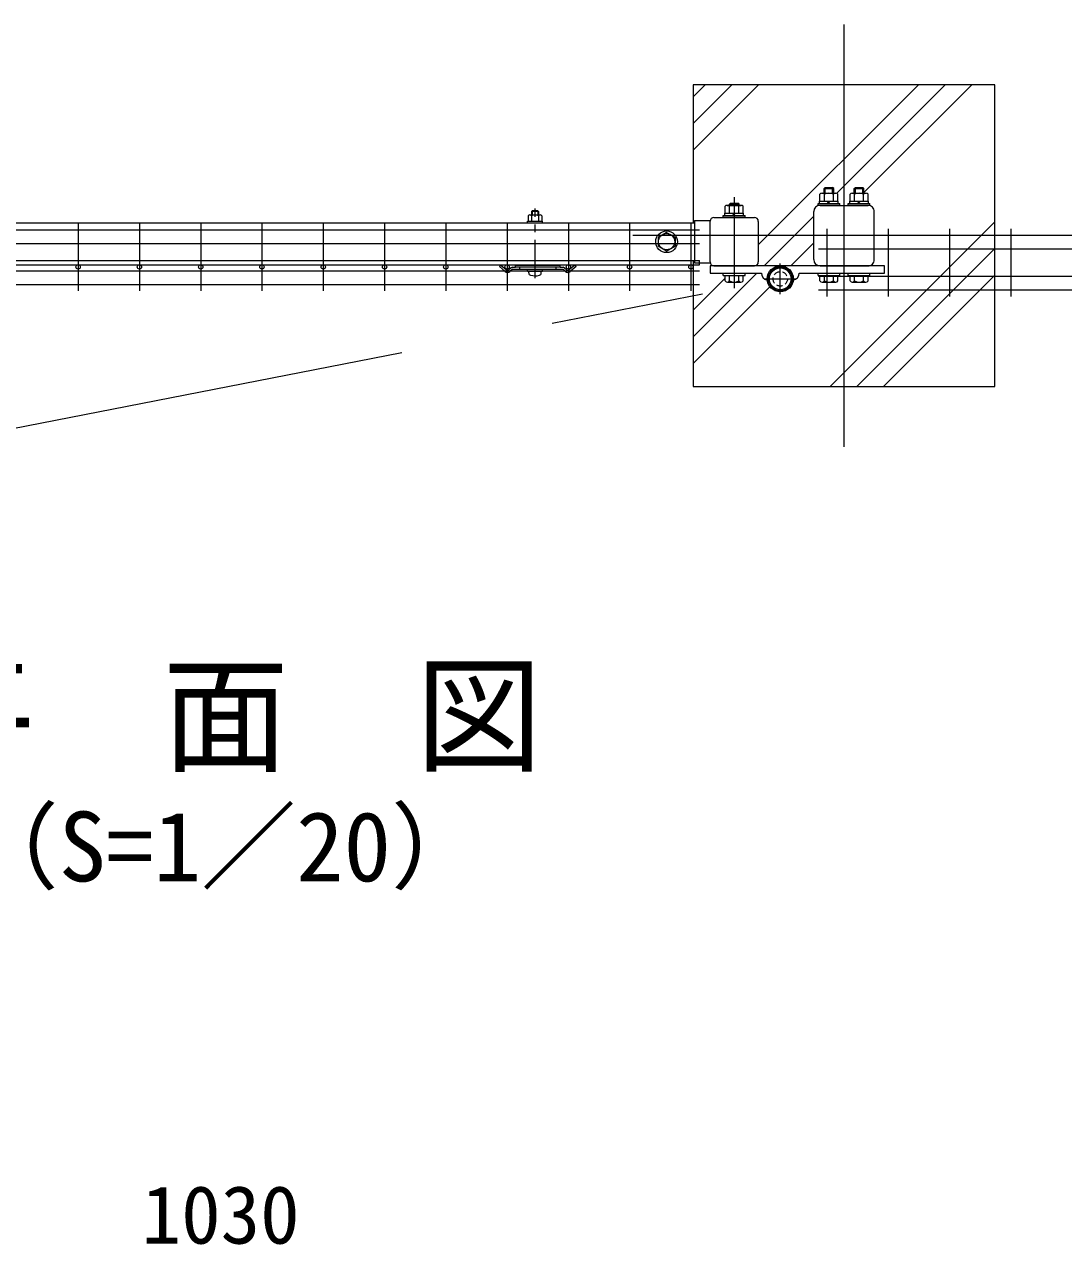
# Model space of a CAD drawing. Units: millimetres, scale not verified. Extents: x -4200 to 4200, y -2970 to 2970.
# Drawn here: x -2293 to -1432, y 1111 to 2122 of the extents above; entities that cross this region are included whole.
import ezdxf
from ezdxf.enums import TextEntityAlignment as Align

# ---------------------------------------------------------------- set-up
doc = ezdxf.new("R2010")
doc.units = ezdxf.units.MM
doc.header["$LTSCALE"] = 20
doc.linetypes.add('USER1', pattern=[50.8, 31.75, -6.35, 6.35, -6.35])
doc.linetypes.add('USER2', pattern=[0.375, 0.25, -0.125])
for name, color, linetype, lineweight in [('0-0_D-STR-TXT', 7, 'Continuous', 9), ('0-1_D-STR3', 3, 'Continuous', 13), ('0-3_D-BMK', 2, 'USER1', 13), ('0-4_D-STR1', 1, 'Continuous', 18), ('0-5_D-STR-DIM', 7, 'Continuous', 9), ('0-7_D-DCR-HCH', 7, 'Continuous', 9), ('0-9_D-STR2', 7, 'Continuous', 9), ('0-B_丁番', 3, 'Continuous', 18), ('0-C_D-STR4', 7, 'Continuous', 9)]:
    doc.layers.add(name, color=color, linetype=linetype, lineweight=lineweight)
doc.styles.add('ＭＳ ゴシック', font='')
doc.styles.get('ＭＳ ゴシック').set_extended_font_data('MS Gothic')

# ---------------------------------------------------------------- blocks, each defined once
blk = doc.blocks.new('A$C982ee5ca')
at = {"layer": '0-1_D-STR3'}
for p, q in [((-115, 881.6), (-115, 798)), ((-86.6, 898), (86.6, 898)), ((-46, 968), (-60, 954)), ((60, 954), (-60, 954)), ((-60, 954), (-60, 898)), ((-58.2, 881.6), (-58.2, 798)), ((-46, 968), (-46, 898)), ((46, 968), (-46, 968)), ((46, 968), (46, 898)), ((46, 968), (60, 954)), ((58.2, 881.6), (58.2, 798)), ((60, 954), (60, 898)), ((115, 881.6), (115, 798)), ((-125, 798), (125, 798)), ((-125, 766), (-125, 798)), ((-125, 766), (125, 766)), ((-115, 798), (115, 798)), ((125, 766), (125, 798)), ((-125, 0), (125, 0)), ((-125, -32), (-125, 0)), ((125, -32), (125, 0)), ((-125, -32), (125, -32)), ((-103.7, -32), (103.7, -32)), ((-103.7, -62.5), (-103.7, -32)), ((103.7, -63.3), (103.7, -32))]:
    blk.add_line(p, q, dxfattribs=at)
for centre, radius, start, end in [((-86.6, 865.2), 32.8, 30, 150), ((0, 786.4), 111.5, 58.543, 121.457), ((86.6, 865.2), 32.8, 30, 150), ((-65.7, -62.5), 38, 180, 253.92714), ((1.3, 170), 280, 253.92714, 285.41383), ((65.7, -63.3), 38, 285.41383, 0)]:
    blk.add_arc(centre, radius, start, end, dxfattribs=at)
at = {"layer": '0-3_D-BMK'}
blk.add_line((0, -150), (0, 1008), dxfattribs=at)

msp = doc.modelspace()

# ---------------------------------------------------------------- linework, layer by layer
at = {"layer": '0-1_D-STR3'}
for p, q in [((-1633.92, 1975.96), (-1633.92, 1981.76)), ((-1632.19, 1982.46), (-1620.65, 1982.46)), ((-1630.42, 1986.35), (-1629.42, 1987.35)), ((-1630.42, 1982.46), (-1630.42, 1986.35)), ((-1630.17, 1975.96), (-1630.17, 1981.76)), ((-1623.42, 1982.46), (-1623.42, 1987.35)), ((-1622.67, 1975.96), (-1622.67, 1981.76)), ((-1622.42, 1982.46), (-1622.42, 1986.35)), ((-1618.92, 1975.96), (-1618.92, 1981.76)), ((-1608.92, 1975.96), (-1608.92, 1981.76)), ((-1607.19, 1982.46), (-1595.65, 1982.46)), ((-1605.42, 1986.35), (-1604.42, 1987.35)), ((-1605.42, 1982.46), (-1605.42, 1986.35)), ((-1605.17, 1975.96), (-1605.17, 1981.76)), ((-1598.42, 1982.46), (-1598.42, 1987.35)), ((-1597.67, 1975.96), (-1597.67, 1981.76)), ((-1597.42, 1982.46), (-1597.42, 1986.35)), ((-1593.92, 1975.96), (-1593.92, 1981.76)), ((-1712.42, 1965.96), (-1712.42, 1971.76)), ((-1710.69, 1972.46), (-1699.15, 1972.46)), ((-1708.92, 1973.35), (-1707.92, 1974.35)), ((-1708.92, 1972.46), (-1708.92, 1973.35)), ((-1708.67, 1965.96), (-1708.67, 1971.76)), ((-1701.92, 1972.46), (-1701.92, 1974.35)), ((-1701.17, 1965.96), (-1701.17, 1971.76)), ((-1700.92, 1972.46), (-1700.92, 1973.35)), ((-1697.42, 1965.96), (-1697.42, 1971.76)), ((-1635.42, 1972.36), (-1635.42, 1973.96)), ((-1635.42, 1973.96), (-1617.42, 1973.96)), ((-1617.42, 1972.36), (-1635.42, 1972.36)), ((-1634.12, 1973.96), (-1618.72, 1973.96)), ((-1633.92, 1975.96), (-1618.92, 1975.96)), ((-1627.48, 1973.96), (-1626.33, 1975.96)), ((-1626.79, 1973.96), (-1625.64, 1975.96)), ((-1618.72, 1973.96), (-1618.72, 1975.96)), ((-1617.42, 1972.36), (-1617.42, 1973.96)), ((-1610.42, 1972.36), (-1610.42, 1973.96)), ((-1610.42, 1973.96), (-1592.42, 1973.96)), ((-1592.42, 1972.36), (-1610.42, 1972.36)), ((-1609.12, 1973.96), (-1593.72, 1973.96)), ((-1608.92, 1975.96), (-1593.92, 1975.96)), ((-1602.48, 1973.96), (-1601.33, 1975.96)), ((-1601.79, 1973.96), (-1600.64, 1975.96)), ((-1593.72, 1973.96), (-1593.72, 1975.96)), ((-1592.42, 1972.36), (-1592.42, 1973.96)), ((-1713.92, 1962.36), (-1713.92, 1963.96)), ((-1713.92, 1963.96), (-1695.92, 1963.96)), ((-1695.92, 1962.36), (-1713.92, 1962.36)), ((-1712.62, 1963.96), (-1697.22, 1963.96)), ((-1712.42, 1965.96), (-1697.42, 1965.96)), ((-1705.98, 1963.96), (-1704.83, 1965.96)), ((-1705.29, 1963.96), (-1704.14, 1965.96)), ((-1697.22, 1963.96), (-1697.22, 1965.96)), ((-1695.92, 1962.36), (-1695.92, 1963.96)), ((-1760.92, 1950.08), (-1767.92, 1946.04)), ((-1767.92, 1946.04), (-1767.92, 1938.62)), ((-1760.92, 1950.08), (-1753.92, 1946.04)), ((-1753.92, 1946.04), (-1753.92, 1938.62)), ((-1760.92, 1934.58), (-1767.92, 1938.62)), ((-1760.92, 1934.58), (-1753.92, 1938.62)), ((-1899.4, 1921.74), (-1898.35, 1922.96)), ((-1899.4, 1921.74), (-1894.69, 1917.69)), ((-1898.35, 1922.96), (-1893.64, 1918.9)), ((-1889.76, 1920.74), (-1891.74, 1918.93)), ((-1888.68, 1921.16), (-1886.18, 1921.16)), ((-1886.18, 1922.96), (-1849.18, 1922.96)), ((-1886.18, 1921.16), (-1886.18, 1922.96)), ((-1849.18, 1921.16), (-1886.18, 1921.16)), ((-1882.68, 1921.16), (-1882.68, 1919.56)), ((-1852.68, 1921.16), (-1852.68, 1919.56)), ((-1849.18, 1921.16), (-1849.18, 1922.96)), ((-1849.18, 1921.16), (-1846.68, 1921.16)), ((-1845.6, 1920.74), (-1843.62, 1918.93)), ((-1837.01, 1922.96), (-1841.72, 1918.9)), ((-1835.97, 1921.74), (-1840.68, 1917.69)), ((-1835.97, 1921.74), (-1837.01, 1922.96)), ((-1888.68, 1919.56), (-1890.67, 1917.75)), ((-1888.68, 1919.56), (-1846.68, 1919.56)), ((-1846.68, 1919.56), (-1844.7, 1917.75)), ((-1713.92, 1916.36), (-1695.92, 1916.36)), ((-1713.92, 1914.36), (-1713.92, 1916.36)), ((-1713.92, 1914.36), (-1695.92, 1914.36)), ((-1712.42, 1909.94), (-1712.42, 1914.36)), ((-1712.42, 1914.36), (-1697.42, 1914.36)), ((-1708.68, 1909.94), (-1708.68, 1914.36)), ((-1701.16, 1909.94), (-1701.16, 1914.36)), ((-1697.42, 1909.94), (-1697.42, 1914.36)), ((-1695.92, 1914.36), (-1695.92, 1916.36)), ((-1635.42, 1916.36), (-1617.42, 1916.36)), ((-1635.42, 1914.36), (-1635.42, 1916.36)), ((-1635.42, 1914.36), (-1617.42, 1914.36)), ((-1633.92, 1909.94), (-1633.92, 1914.36)), ((-1633.92, 1914.36), (-1618.92, 1914.36)), ((-1630.18, 1909.94), (-1630.18, 1914.36)), ((-1622.66, 1909.94), (-1622.66, 1914.36)), ((-1618.92, 1909.94), (-1618.92, 1914.36)), ((-1617.42, 1914.36), (-1617.42, 1916.36)), ((-1610.42, 1916.36), (-1592.42, 1916.36)), ((-1610.42, 1914.36), (-1610.42, 1916.36)), ((-1610.42, 1914.36), (-1592.42, 1914.36)), ((-1608.92, 1909.94), (-1608.92, 1914.36)), ((-1608.92, 1914.36), (-1593.92, 1914.36)), ((-1605.18, 1909.94), (-1605.18, 1914.36)), ((-1597.66, 1909.94), (-1597.66, 1914.36)), ((-1593.92, 1909.94), (-1593.92, 1914.36)), ((-1592.42, 1914.36), (-1592.42, 1916.36)), ((-1710.55, 1908.86), (-1699.29, 1908.86)), ((-1632.05, 1908.86), (-1620.79, 1908.86)), ((-1607.05, 1908.86), (-1595.79, 1908.86))]:
    msp.add_line(p, q, dxfattribs=at)
for points in [[(-1630.42, 1986.35), (-1622.42, 1986.35), (-1623.42, 1987.35)], [(-1629.42, 1982.46), (-1629.42, 1987.35), (-1623.42, 1987.35)], [(-1605.42, 1986.35), (-1597.42, 1986.35), (-1598.42, 1987.35)], [(-1604.42, 1982.46), (-1604.42, 1987.35), (-1598.42, 1987.35)], [(-1708.92, 1973.35), (-1700.92, 1973.35), (-1701.92, 1974.35)], [(-1707.92, 1972.46), (-1707.92, 1974.35), (-1701.92, 1974.35)], [(-1634.12, 1973.96), (-1634.12, 1975.96), (-1618.72, 1975.96)], [(-1609.12, 1973.96), (-1609.12, 1975.96), (-1593.72, 1975.96)], [(-1712.62, 1963.96), (-1712.62, 1965.96), (-1697.22, 1965.96)]]:
    msp.add_lwpolyline(points, dxfattribs=at)
for radius in [9, 6.71]:
    msp.add_circle((-1760.92, 1942.33), radius, dxfattribs=at)
for centre, radius, start, end in [((-1632.04, 1979.61), 2.85, 48.83491, 131.16509), ((-1626.42, 1972.06), 10.39, 68.85295, 111.14705), ((-1620.79, 1979.61), 2.85, 48.86505, 131.13495), ((-1607.04, 1979.61), 2.85, 48.83491, 131.16509), ((-1601.42, 1972.06), 10.39, 68.85295, 111.14705), ((-1595.79, 1979.61), 2.85, 48.86505, 131.13495), ((-1710.54, 1969.61), 2.85, 48.83491, 131.16509), ((-1704.92, 1962.06), 10.39, 68.85295, 111.14705), ((-1699.29, 1969.61), 2.85, 48.86505, 131.13495), ((-1888.68, 1919.56), 1.6, 90, 132.38442), ((-1846.68, 1919.56), 1.6, 47.61558, 90), ((-1892.71, 1919.98), 3.03, 229.26286, 312.38442), ((-1892.71, 1919.98), 1.43, 229.26286, 312.38442), ((-1842.65, 1919.98), 3.03, 227.61558, 310.73714), ((-1842.65, 1919.98), 1.43, 227.61558, 310.73714), ((-1710.55, 1911.02), 2.16, 210, 330), ((-1704.92, 1915.93), 7.08, 237.93138, 302.06862), ((-1699.29, 1911.02), 2.16, 210, 330), ((-1632.05, 1911.02), 2.16, 210, 330), ((-1626.42, 1915.93), 7.08, 237.93138, 302.06862), ((-1620.79, 1911.02), 2.16, 210, 330), ((-1607.05, 1911.02), 2.16, 210, 330), ((-1601.42, 1915.94), 7.08, 237.93138, 302.06862), ((-1595.79, 1911.02), 2.16, 210, 330)]:
    msp.add_arc(centre, radius, start, end, dxfattribs=at)
at = {"layer": '0-3_D-BMK'}
for p, q in [((-1613.92, 1772.36), (-1613.92, 2122.36)), ((-1704.92, 1979.35), (-1704.92, 1903.86)), ((-1438.92, 1947.36), (-1788.92, 1947.36)), ((-1666.72, 1898.76), (-1666.72, 1924.36)), ((-2603.66, 1729.01), (-1666.72, 1911.56)), ((-1679.52, 1911.56), (-1653.92, 1911.56))]:
    msp.add_line(p, q, dxfattribs=at)
at = {"layer": '0-4_D-STR1'}
for p, q in [((-1633.82, 1972.36), (-1594.02, 1972.36)), ((-1721.72, 1962.36), (-1688.12, 1962.36)), ((-1638.92, 1927.46), (-1638.92, 1967.26)), ((-1588.92, 1927.46), (-1588.92, 1967.26)), ((-2555.92, 1957.86), (-1737.92, 1957.86)), ((-1737.92, 1959.78), (-1737.92, 1924.88)), ((-1737.92, 1959.78), (-1724.85, 1959.78)), ((-1724.92, 1925.56), (-1724.92, 1959.2)), ((-1684.92, 1959.16), (-1684.92, 1925.56)), ((-2555.92, 1926.86), (-1737.92, 1926.86)), ((-1737.92, 1924.88), (-1724.85, 1924.88)), ((-1721.72, 1922.36), (-1688.12, 1922.36)), ((-1633.82, 1922.36), (-1594.02, 1922.36))]:
    msp.add_line(p, q, dxfattribs=at)
for centre, radius, start, end in [((-1633.82, 1967.26), 5.1, 90.00031, 179.99985), ((-1594.02, 1967.26), 5.1, 0, 90.00028), ((-1721.72, 1959.16), 3.2, 90.00001, 179.15097), ((-1688.12, 1959.16), 3.2, 0.00084, 90), ((-1721.72, 1925.56), 3.2, 180.00224, 269.9988), ((-1688.12, 1925.56), 3.2, 270, 359.99916), ((-1633.82, 1927.46), 5.1, 179.99984, 269.99973), ((-1594.02, 1927.46), 5.1, 269.9997, 0)]:
    msp.add_arc(centre, radius, start, end, dxfattribs=at)
at = {"layer": '0-7_D-DCR-HCH'}
for p, q in [((-1738.92, 2018.24), (-1684.8, 2072.36)), ((-1738.92, 2040.34), (-1706.9, 2072.36)), ((-1738.92, 2062.44), (-1729, 2072.36)), ((-1684.92, 1939.66), (-1552.22, 2072.36)), ((-1620.12, 1982.37), (-1530.13, 2072.36)), ((-1597.42, 1982.97), (-1508.03, 2072.36)), ((-1680.13, 1922.36), (-1638.92, 1963.57)), ((-1625.45, 1822.36), (-1488.92, 1958.89)), ((-1658.03, 1922.36), (-1638.92, 1941.47)), ((-1603.35, 1822.36), (-1488.92, 1936.79)), ((-1738.92, 1863.57), (-1686.13, 1916.36)), ((-1738.92, 1885.66), (-1712.42, 1912.16)), ((-1581.25, 1822.36), (-1488.92, 1914.69)), ((-1738.92, 1841.47), (-1675.31, 1905.07))]:
    msp.add_line(p, q, dxfattribs=at)
at = {"layer": '0-9_D-STR2'}
for p, q in [((-2560.05, 1952.16), (-1733.79, 1952.16)), ((-2248.46, 1957.56), (-2248.46, 1901.56)), ((-2197.69, 1957.56), (-2197.69, 1901.56)), ((-2146.92, 1957.56), (-2146.92, 1901.56)), ((-2096.15, 1957.56), (-2096.15, 1901.56)), ((-2045.38, 1957.56), (-2045.38, 1901.56)), ((-1994.61, 1957.56), (-1994.61, 1901.56)), ((-1943.84, 1957.56), (-1943.84, 1901.56)), ((-1893.07, 1957.56), (-1893.07, 1901.56)), ((-1842.3, 1957.56), (-1842.3, 1901.56)), ((-1791.53, 1957.56), (-1791.53, 1901.56)), ((-1740.76, 1957.56), (-1740.76, 1901.56)), ((-1628.14, 1953.06), (-1628.14, 1897.06)), ((-1577.37, 1953.06), (-1577.37, 1897.06)), ((-1526.61, 1953.06), (-1526.61, 1897.06)), ((-1475.84, 1953.06), (-1475.84, 1897.06)), ((-1635.12, 1947.66), (-1231.55, 1947.66)), ((-2560.05, 1940.86), (-1733.79, 1940.86)), ((-1635.12, 1936.36), (-1231.55, 1936.36)), ((-2560.08, 1926.86), (-1733.76, 1926.86)), ((-2560.08, 1923.26), (-1733.76, 1923.26)), ((-1733.76, 1923.26), (-1733.76, 1926.86)), ((-2560.05, 1918.26), (-1733.79, 1918.26)), ((-1635.12, 1913.76), (-1231.55, 1913.76)), ((-2560.05, 1906.96), (-1733.79, 1906.96)), ((-1635.12, 1902.46), (-1231.55, 1902.46))]:
    msp.add_line(p, q, dxfattribs=at)
for centre, radius in [((-2248.46, 1921.46), 1.8), ((-2197.69, 1921.46), 1.8), ((-2146.92, 1921.46), 1.8), ((-2096.15, 1921.46), 1.8), ((-2045.38, 1921.46), 1.8), ((-1994.61, 1921.46), 1.8), ((-1943.84, 1921.46), 1.8), ((-1893.07, 1921.46), 1.8), ((-1842.3, 1921.46), 1.8), ((-1791.53, 1921.46), 1.8), ((-1740.76, 1921.46), 1.8), ((-1666.72, 1911.56), 10), ((-1666.72, 1911.56), 9)]:
    msp.add_circle(centre, radius, dxfattribs=at)
at = {"layer": '0-9_D-STR2', "linetype": 'USER2'}
msp.add_circle((-1666.72, 1911.56), 6, dxfattribs=at)
at = {"layer": '0-B_丁番'}
for p, q in [((-1724.92, 1922.36), (-1724.92, 1916.36)), ((-1666.72, 1922.36), (-1724.92, 1922.36)), ((-1580.52, 1922.36), (-1666.72, 1922.36)), ((-1724.92, 1916.36), (-1682.39, 1916.36))]:
    msp.add_line(p, q, dxfattribs=at)
msp.add_lwpolyline([(-1651.04, 1916.36), (-1580.52, 1916.36), (-1580.52, 1922.36)], dxfattribs=at)
msp.add_circle((-1666.72, 1911.56), 10.8, dxfattribs=at)
msp.add_circle((-1666.72, 1911.56), 10.8, dxfattribs=at)
for centre, start, end in [((-1676.39, 1916.36), 180, 259.73982), ((-1657.04, 1916.36), 280.26018, 0)]:
    msp.add_arc(centre, 6, start, end, dxfattribs=at)
at = {"layer": '0-C_D-STR4'}
msp.add_lwpolyline([(-1738.92, 1926.86), (-1738.92, 1822.36), (-1488.92, 1822.36), (-1488.92, 2072.36), (-1738.92, 2072.36), (-1738.92, 1957.86)], dxfattribs=at)

# ---------------------------------------------------------------- block references
at = {"layer": '0-5_D-STR-DIM', "xscale": 0.05, "yscale": 0.05}
msp.add_blockref('A$C982ee5ca', (-1869.92, 1919.56), dxfattribs=at)

# ---------------------------------------------------------------- texts
at = {"layer": '0-0_D-STR-TXT', "style": 'ＭＳ ゴシック'}
for s, height, p in [('平\u3000面\u3000図', 76.98, (-2388.82, 1488.27)), ('（S=1／20）', 57.77, (-2343.33, 1395.07))]:
    msp.add_text(s, height=height, dxfattribs=at).set_placement(p, align=Align.BOTTOM_LEFT)
at = {"layer": '0-5_D-STR-DIM', "style": 'ＭＳ ゴシック'}
msp.add_text('1030', height=48.09, dxfattribs=at).set_placement((-2195.82, 1097.81), align=Align.BOTTOM_LEFT)

doc.saveas('drawing.dxf')
